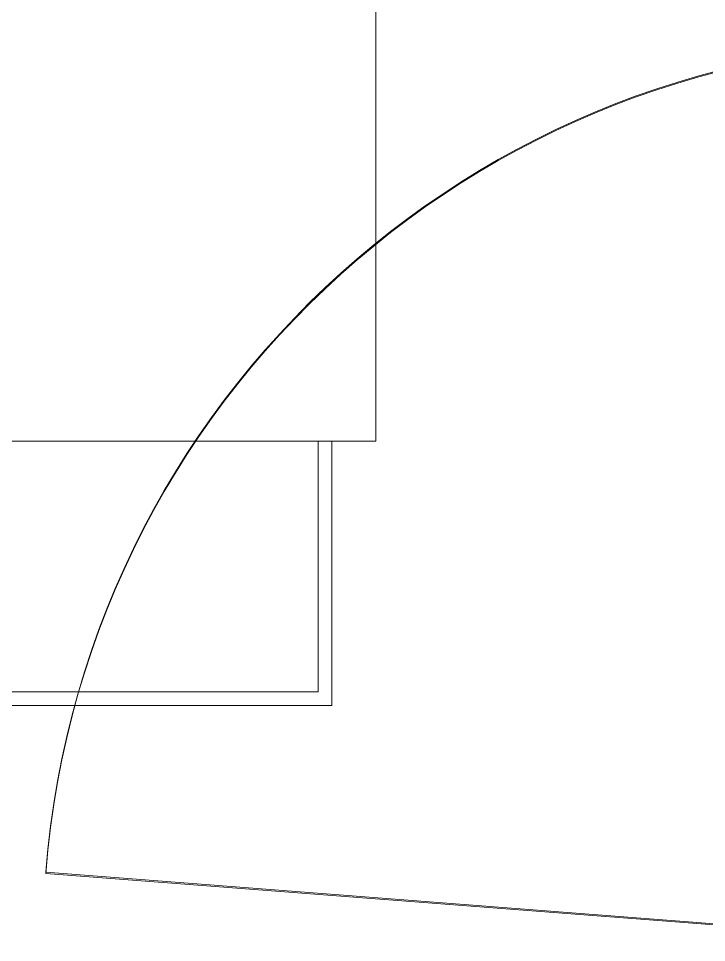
# Model space of a CAD drawing. Header units: millimetres. Extents: x 26282 to 30760, y 1404 to 4574.
# Drawn here: x 29161.6 to 29211.3, y 3142.9 to 3209.7 of the extents above; entities that cross this region are included whole.
import ezdxf

# ---------------------------------------------------------------- set-up
doc = ezdxf.new("R2010")
doc.units = ezdxf.units.MM
doc.header["$LTSCALE"] = 0.25
doc.linetypes.add('DIVIDE', pattern=[1.25, 0.5, -0.25, 0, -0.25, 0, -0.25])
for name, color, linetype, lineweight in [('AB-DUV', 4, 'Continuous', 50), ('DOĞRAMA', 30, 'Continuous', 20), ('FURNITURE (3RDF)', 43, 'Continuous', 20), ('SECTION LINE (3RDF)', 40, 'DIVIDE', 25)]:
    doc.layers.add(name, color=color, linetype=linetype, lineweight=lineweight)

# ---------------------------------------------------------------- blocks, each defined once
blk = doc.blocks.new('A$C74C11A8A')
at = {"layer": 'DOĞRAMA', "color": 155, "linetype": 'Continuous'}
blk.add_line((46.5, 122.93), (46.5, 772.52), dxfattribs=at)
blk.add_arc((46.5, 122.93), 649.59, 0, 90, dxfattribs=at)
blk = doc.blocks.new('A$C7FB01C9C')
for p, q in [((98.77, 88.106, 0), (98.77, 28.106, 0)), ((94.598, 28.109), (94.598, 10)), ((95.598, 28.109), (95.598, 9)), ((94.598, 10), (4.598, 10)), ((95.598, 9), (3.598, 9))]:
    blk.add_line(p, q)
at = {"extrusion": (1.94535e-07, 4.23988e-08, 1)}
blk.add_line((0, 28.104, 0), (98.77, 28.109, 0), dxfattribs=at)
blk = doc.blocks.new('ODA208')
at = {"layer": 'FURNITURE (3RDF)'}
blk.add_blockref('A$C7FB01C9C', (172.039, -9, 0), dxfattribs=at)
blk = doc.blocks.new('A$C187D15ED')
at = {"layer": 'SECTION LINE (3RDF)', "xscale": 0.1, "yscale": 0.1, "zscale": 0.1, "rotation": 85.58962928942069}
blk.add_blockref('A$C74C11A8A', (9669.816, 2932.396), dxfattribs=at)
at = {"layer": 'FURNITURE (3RDF)'}
blk.add_blockref('ODA208', (9346.188, 2955.022, 0), dxfattribs=at)
at = {"layer": 'SECTION LINE (3RDF)', "xscale": 0.1, "yscale": 0.1, "zscale": 0.1, "rotation": 85.58962928942069}
blk.add_blockref('A$C74C11A8A', (9669.815, 2932.32), dxfattribs=at)

msp = doc.modelspace()

# ---------------------------------------------------------------- block references
at = {"layer": 'AB-DUV', "ltscale": 100}
msp.add_blockref('A$C187D15ED', (19570.424, 205.028, 5.126), dxfattribs=at)

# ---------------------------------------------------------------- next in the draw order: linework, layer by layer
at = {"layer": 'DOĞRAMA', "color": 155, "linetype": 'Continuous'}
msp.add_line((29228.339, 3142.929, 5.126), (29163.573, 3147.924, 5.126), dxfattribs=at)
msp.add_arc((29228.339, 3142.929, 5.126), 64.959, 85.58963, 175.58963, dxfattribs=at)

doc.saveas('drawing.dxf')
